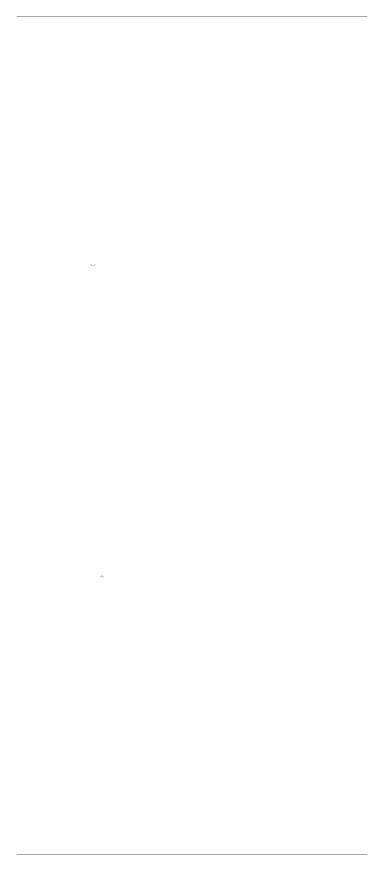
# Model space of a CAD drawing. Header units: metres. Extents: x 0 to 4996, y -4996 to 0.
# Drawn here: x 0 to 2091, y -4996 to 0 of the extents above; entities that cross this region are included whole.
import ezdxf

# ---------------------------------------------------------------- set-up
doc = ezdxf.new("R2010")
doc.units = ezdxf.units.M
doc.layers.add('substrate', color=5, linetype='Continuous')

msp = doc.modelspace()

# ---------------------------------------------------------------- linework, layer by layer
at = {"layer": 'substrate', "const_width": 0.5}
msp.add_lwpolyline([(2092.4, 0), (2082.6, 0), (2072.8, 0), (2063, 0), (2053.2, 0), (2043.5, 0), (2033.7, 0), (2023.9, 0), (2014.1, 0), (2004.4, 0), (1994.6, 0), (1984.8, 0), (1975, 0), (1965.2, 0), (1955.5, 0), (1945.7, 0), (1935.9, 0), (1926.1, 0), (1916.4, 0), (1906.6, 0), (1896.8, 0), (1887, 0), (1877.2, 0), (1867.5, 0), (1857.7, 0), (1847.9, 0), (1838.1, 0), (1828.4, 0), (1818.6, 0), (1808.8, 0), (1799, 0), (1789.3, 0), (1779.5, 0), (1769.7, 0), (1759.9, 0), (1750.1, 0), (1740.4, 0), (1730.6, 0), (1720.8, 0), (1711, 0), (1701.3, 0), (1691.5, 0), (1681.7, 0), (1671.9, 0), (1662.1, 0), (1652.4, 0), (1642.6, 0), (1632.8, 0), (1623, 0), (1613.3, 0), (1603.5, 0), (1593.7, 0), (1583.9, 0), (1574.2, 0), (1564.4, 0), (1554.6, 0), (1544.8, 0), (1535, 0), (1525.3, 0), (1515.5, 0), (1505.7, 0), (1495.9, 0), (1486.2, 0), (1476.4, 0), (1466.6, 0), (1456.8, 0), (1447, 0), (1437.3, 0), (1427.5, 0), (1417.7, 0), (1407.9, 0), (1398.2, 0), (1388.4, 0), (1378.6, 0), (1368.8, 0), (1359.1, 0), (1349.3, 0), (1339.5, 0), (1329.7, 0), (1319.9, 0), (1310.2, 0), (1300.4, 0), (1290.6, 0), (1280.8, 0), (1271.1, 0), (1261.3, 0), (1251.5, 0), (1241.7, 0), (1231.9, 0), (1222.2, 0), (1212.4, 0), (1202.6, 0), (1192.8, 0), (1183.1, 0), (1173.3, 0), (1163.5, 0), (1153.7, 0), (1143.9, 0), (1134.2, 0), (1124.4, 0), (1114.6, 0), (1104.8, 0), (1095.1, 0), (1085.3, 0), (1075.5, 0), (1065.7, 0), (1056, 0), (1046.2, 0), (1036.4, 0), (1026.6, 0), (1016.8, 0), (1007.1, 0), (997.3, 0), (987.5, 0), (977.7, 0), (968, 0), (958.2, 0), (948.4, 0), (938.6, 0), (928.8, 0), (919.1, 0), (909.3, 0), (899.5, 0), (889.7, 0), (880, 0), (870.2, 0), (860.4, 0), (850.6, 0), (840.9, 0), (831.1, 0), (821.3, 0), (811.5, 0), (801.7, 0), (792, 0), (782.2, 0), (772.4, 0), (762.6, 0), (752.9, 0), (743.1, 0), (733.3, 0), (723.5, 0), (713.7, 0), (704, 0), (694.2, 0), (684.4, 0), (674.6, 0), (664.9, 0), (655.1, 0), (645.3, 0), (635.5, 0), (625.8, 0), (616, 0), (606.2, 0), (596.4, 0), (586.6, 0), (576.9, 0), (567.1, 0), (557.3, 0), (547.5, 0), (537.8, 0), (528, 0), (518.2, 0), (508.4, 0), (498.6, 0), (488.9, 0), (479.1, 0), (469.3, 0), (459.5, 0), (449.8, 0), (440, 0), (430.2, 0), (420.4, 0), (410.6, 0), (400.9, 0), (391.1, 0), (381.3, 0), (371.5, 0), (361.8, 0), (352, 0), (342.2, 0), (332.4, 0), (322.7, 0), (312.9, 0), (303.1, 0), (293.3, 0), (283.5, 0), (273.8, 0), (264, 0), (254.2, 0), (244.4, 0), (234.7, 0), (224.9, 0), (215.1, 0), (205.3, 0), (195.5, 0), (185.8, 0), (176, 0), (166.2, 0), (156.4, 0), (146.7, 0), (136.9, 0), (127.1, 0), (117.3, 0), (107.6, 0), (97.8, 0), (88, 0), (78.2, 0), (68.4, 0), (58.7, 0), (48.9, 0), (39.1, 0), (29.3, 0), (19.6, 0), (9.8, 0), (0, 0), (0, -9.8), (0, -19.6), (0, -29.3), (0, -39.1), (0, -48.9), (0, -58.7), (0, -68.4), (0, -78.2), (0, -88), (0, -97.8), (0, -107.6), (0, -117.3), (0, -127.1), (0, -136.9), (0, -146.7), (0, -156.4), (0, -166.2), (0, -176), (0, -185.8), (0, -195.5), (0, -205.3), (0, -215.1), (0, -224.9), (0, -234.7), (0, -244.4), (0, -254.2), (0, -264), (0, -273.8), (0, -283.5), (0, -293.3), (0, -303.1), (0, -312.9), (0, -322.7), (0, -332.4), (0, -342.2), (0, -352), (0, -361.8), (0, -371.5), (0, -381.3), (0, -391.1), (0, -400.9), (0, -410.6), (0, -420.4), (0, -430.2), (0, -440), (0, -449.8), (0, -459.5), (0, -469.3), (0, -479.1), (0, -488.9), (0, -498.6), (0, -508.4), (0, -518.2), (0, -528), (0, -537.8), (0, -547.5), (0, -557.3), (0, -567.1), (0, -576.9), (0, -586.6), (0, -596.4), (0, -606.2), (0, -616), (0, -625.8), (0, -635.5), (0, -645.3), (0, -655.1), (0, -664.9), (0, -674.6), (0, -684.4), (0, -694.2), (0, -704), (0, -713.7), (0, -723.5), (0, -733.3), (0, -743.1), (0, -752.9), (0, -762.6), (0, -772.4), (0, -782.2), (0, -792), (0, -801.7), (0, -811.5), (0, -821.3), (0, -831.1), (0, -840.9), (0, -850.6), (0, -860.4), (0, -870.2), (0, -880), (0, -889.7), (0, -899.5), (0, -909.3), (0, -919.1), (0, -928.8), (0, -938.6), (0, -948.4), (0, -958.2), (0, -968), (0, -977.7), (0, -987.5), (0, -997.3), (0, -1007.1), (0, -1016.8), (0, -1026.6), (0, -1036.4), (0, -1046.2), (0, -1056), (0, -1065.7), (0, -1075.5), (0, -1085.3), (0, -1095.1), (0, -1104.8), (0, -1114.6), (0, -1124.4), (0, -1134.2), (0, -1143.9), (0, -1153.7), (0, -1163.5), (0, -1173.3), (0, -1183.1), (0, -1192.8), (0, -1202.6), (0, -1212.4), (0, -1222.2), (0, -1231.9), (0, -1241.7), (0, -1251.5), (0, -1261.3), (0, -1271.1), (0, -1280.8), (0, -1290.6), (0, -1300.4), (0, -1310.2), (0, -1319.9), (0, -1329.7), (0, -1339.5), (0, -1349.3), (0, -1359.1), (0, -1368.8), (0, -1378.6), (0, -1388.4), (0, -1398.2), (0, -1407.9), (0, -1417.7), (0, -1427.5), (0, -1437.3), (0, -1447), (0, -1456.8), (0, -1466.6), (0, -1476.4), (0, -1486.2), (0, -1495.9), (0, -1505.7), (0, -1515.5), (0, -1525.3), (0, -1535), (0, -1544.8), (0, -1554.6), (0, -1564.4), (0, -1574.2), (0, -1583.9), (0, -1593.7), (0, -1603.5), (0, -1613.3), (0, -1623), (0, -1632.8), (0, -1642.6), (0, -1652.4), (0, -1662.1), (0, -1671.9), (0, -1681.7), (0, -1691.5), (0, -1701.3), (0, -1711), (0, -1720.8), (0, -1730.6), (0, -1740.4), (0, -1750.1), (0, -1759.9), (0, -1769.7), (0, -1779.5), (0, -1789.3), (0, -1799), (0, -1808.8), (0, -1818.6), (0, -1828.4), (0, -1838.1), (0, -1847.9), (0, -1857.7), (0, -1867.5), (0, -1877.2), (0, -1887), (0, -1896.8), (0, -1906.6), (0, -1916.4), (0, -1926.1), (0, -1935.9), (0, -1945.7), (0, -1955.5), (0, -1965.2), (0, -1975), (0, -1984.8), (0, -1994.6), (0, -2004.4), (0, -2014.1), (0, -2023.9), (0, -2033.7), (0, -2043.5), (0, -2053.2), (0, -2063), (0, -2072.8), (0, -2082.6), (0, -2092.4), (0, -2102.1), (0, -2111.9), (0, -2121.7), (0, -2131.5), (0, -2141.2), (0, -2151), (0, -2160.8), (0, -2170.6), (0, -2180.3), (0, -2190.1), (0, -2199.9), (0, -2209.7), (0, -2219.5), (0, -2229.2), (0, -2239), (0, -2248.8), (0, -2258.6), (0, -2268.3), (0, -2278.1), (0, -2287.9), (0, -2297.7), (0, -2307.5), (0, -2317.2), (0, -2327), (0, -2336.8), (0, -2346.6), (0, -2356.3), (0, -2366.1), (0, -2375.9), (0, -2385.7), (0, -2395.4), (0, -2405.2), (0, -2415), (0, -2424.8), (0, -2434.6), (0, -2444.3), (0, -2454.1), (0, -2463.9), (0, -2473.7), (0, -2483.4), (0, -2493.2), (0, -2503), (0, -2512.8), (0, -2522.6), (0, -2532.3), (0, -2542.1), (0, -2551.9), (0, -2561.7), (0, -2571.4), (0, -2581.2), (0, -2591), (0, -2600.8), (0, -2610.6), (0, -2620.3), (0, -2630.1), (0, -2639.9), (0, -2649.7), (0, -2659.4), (0, -2669.2), (0, -2679), (0, -2688.8), (0, -2698.5), (0, -2708.3), (0, -2718.1), (0, -2727.9), (0, -2737.7), (0, -2747.4), (0, -2757.2), (0, -2767), (0, -2776.8), (0, -2786.5), (0, -2796.3), (0, -2806.1), (0, -2815.9), (0, -2825.7), (0, -2835.4), (0, -2845.2), (0, -2855), (0, -2864.8), (0, -2874.5), (0, -2884.3), (0, -2894.1), (0, -2903.9), (0, -2913.6), (0, -2923.4), (0, -2933.2), (0, -2943), (0, -2952.8), (0, -2962.5), (0, -2972.3), (0, -2982.1), (0, -2991.9), (0, -3001.6), (0, -3011.4), (0, -3021.2), (0, -3031), (0, -3040.8), (0, -3050.5), (0, -3060.3), (0, -3070.1), (0, -3079.9), (0, -3089.6), (0, -3099.4), (0, -3109.2), (0, -3119), (0, -3128.8), (0, -3138.5), (0, -3148.3), (0, -3158.1), (0, -3167.9), (0, -3177.6), (0, -3187.4), (0, -3197.2), (0, -3207), (0, -3216.7), (0, -3226.5), (0, -3236.3), (0, -3246.1), (0, -3255.9), (0, -3265.6), (0, -3275.4), (0, -3285.2), (0, -3295), (0, -3304.7), (0, -3314.5), (0, -3324.3), (0, -3334.1), (0, -3343.9), (0, -3353.6), (0, -3363.4), (0, -3373.2), (0, -3383), (0, -3392.7), (0, -3402.5), (0, -3412.3), (0, -3422.1), (0, -3431.8), (0, -3441.6), (0, -3451.4), (0, -3461.2), (0, -3471), (0, -3480.7), (0, -3490.5), (0, -3500.3), (0, -3510.1), (0, -3519.8), (0, -3529.6), (0, -3539.4), (0, -3549.2), (0, -3559), (0, -3568.7), (0, -3578.5), (0, -3588.3), (0, -3598.1), (0, -3607.8), (0, -3617.6), (0, -3627.4), (0, -3637.2), (0, -3646.9), (0, -3656.7), (0, -3666.5), (0, -3676.3), (0, -3686.1), (0, -3695.8), (0, -3705.6), (0, -3715.4), (0, -3725.2), (0, -3734.9), (0, -3744.7), (0, -3754.5), (0, -3764.3), (0, -3774.1), (0, -3783.8), (0, -3793.6), (0, -3803.4), (0, -3813.2), (0, -3822.9), (0, -3832.7), (0, -3842.5), (0, -3852.3), (0, -3862.1), (0, -3871.8), (0, -3881.6), (0, -3891.4), (0, -3901.2), (0, -3910.9), (0, -3920.7), (0, -3930.5), (0, -3940.3), (0, -3950), (0, -3959.8), (0, -3969.6), (0, -3979.4), (0, -3989.2), (0, -3998.9), (0, -4008.7), (0, -4018.5), (0, -4028.3), (0, -4038), (0, -4047.8), (0, -4057.6), (0, -4067.4), (0, -4077.2), (0, -4086.9), (0, -4096.7), (0, -4106.5), (0, -4116.3), (0, -4126), (0, -4135.8), (0, -4145.6), (0, -4155.4), (0, -4165.1), (0, -4174.9), (0, -4184.7), (0, -4194.5), (0, -4204.3), (0, -4214), (0, -4223.8), (0, -4233.6), (0, -4243.4), (0, -4253.1), (0, -4262.9), (0, -4272.7), (0, -4282.5), (0, -4292.3), (0, -4302), (0, -4311.8), (0, -4321.6), (0, -4331.4), (0, -4341.1), (0, -4350.9), (0, -4360.7), (0, -4370.5), (0, -4380.2), (0, -4390), (0, -4399.8), (0, -4409.6), (0, -4419.4), (0, -4429.1), (0, -4438.9), (0, -4448.7), (0, -4458.5), (0, -4468.2), (0, -4478), (0, -4487.8), (0, -4497.6), (0, -4507.4), (0, -4517.1), (0, -4526.9), (0, -4536.7), (0, -4546.5), (0, -4556.2), (0, -4566), (0, -4575.8), (0, -4585.6), (0, -4595.4), (0, -4605.1), (0, -4614.9), (0, -4624.7), (0, -4634.5), (0, -4644.2), (0, -4654), (0, -4663.8), (0, -4673.6), (0, -4683.3), (0, -4693.1), (0, -4702.9), (0, -4712.7), (0, -4722.5), (0, -4732.2), (0, -4742), (0, -4751.8), (0, -4761.6), (0, -4771.3), (0, -4781.1), (0, -4790.9), (0, -4800.7), (0, -4810.5), (0, -4820.2), (0, -4830), (0, -4839.8), (0, -4849.6), (0, -4859.3), (0, -4869.1), (0, -4878.9), (0, -4888.7), (0, -4898.4), (0, -4908.2), (0, -4918), (0, -4927.8), (0, -4937.6), (0, -4947.3), (0, -4957.1), (0, -4966.9), (0, -4976.7), (0, -4986.4), (0, -4996.2), (9.8, -4996.2), (19.6, -4996.2), (29.3, -4996.2), (39.1, -4996.2), (48.9, -4996.2), (58.7, -4996.2), (68.4, -4996.2), (78.2, -4996.2), (88, -4996.2), (97.8, -4996.2), (107.6, -4996.2), (117.3, -4996.2), (127.1, -4996.2), (136.9, -4996.2), (146.7, -4996.2), (156.4, -4996.2), (166.2, -4996.2), (176, -4996.2), (185.8, -4996.2), (195.5, -4996.2), (205.3, -4996.2), (215.1, -4996.2), (224.9, -4996.2), (234.7, -4996.2), (244.4, -4996.2), (254.2, -4996.2), (264, -4996.2), (273.8, -4996.2), (283.5, -4996.2), (293.3, -4996.2), (303.1, -4996.2), (312.9, -4996.2), (322.7, -4996.2), (332.4, -4996.2), (342.2, -4996.2), (352, -4996.2), (361.8, -4996.2), (371.5, -4996.2), (381.3, -4996.2), (391.1, -4996.2), (400.9, -4996.2), (410.6, -4996.2), (420.4, -4996.2), (430.2, -4996.2), (440, -4996.2), (449.8, -4996.2), (459.5, -4996.2), (469.3, -4996.2), (479.1, -4996.2), (488.9, -4996.2), (498.6, -4996.2), (508.4, -4996.2), (518.2, -4996.2), (528, -4996.2), (537.8, -4996.2), (547.5, -4996.2), (557.3, -4996.2), (567.1, -4996.2), (576.9, -4996.2), (586.6, -4996.2), (596.4, -4996.2), (606.2, -4996.2), (616, -4996.2), (625.8, -4996.2), (635.5, -4996.2), (645.3, -4996.2), (655.1, -4996.2), (664.9, -4996.2), (674.6, -4996.2), (684.4, -4996.2), (694.2, -4996.2), (704, -4996.2), (713.7, -4996.2), (723.5, -4996.2), (733.3, -4996.2), (743.1, -4996.2), (752.9, -4996.2), (762.6, -4996.2), (772.4, -4996.2), (782.2, -4996.2), (792, -4996.2), (801.7, -4996.2), (811.5, -4996.2), (821.3, -4996.2), (831.1, -4996.2), (840.9, -4996.2), (850.6, -4996.2), (860.4, -4996.2), (870.2, -4996.2), (880, -4996.2), (889.7, -4996.2), (899.5, -4996.2), (909.3, -4996.2), (919.1, -4996.2), (928.8, -4996.2), (938.6, -4996.2), (948.4, -4996.2), (958.2, -4996.2), (968, -4996.2), (977.7, -4996.2), (987.5, -4996.2), (997.3, -4996.2), (1007.1, -4996.2), (1016.8, -4996.2), (1026.6, -4996.2), (1036.4, -4996.2), (1046.2, -4996.2), (1056, -4996.2), (1065.7, -4996.2), (1075.5, -4996.2), (1085.3, -4996.2), (1095.1, -4996.2), (1104.8, -4996.2), (1114.6, -4996.2), (1124.4, -4996.2), (1134.2, -4996.2), (1143.9, -4996.2), (1153.7, -4996.2), (1163.5, -4996.2), (1173.3, -4996.2), (1183.1, -4996.2), (1192.8, -4996.2), (1202.6, -4996.2), (1212.4, -4996.2), (1222.2, -4996.2), (1231.9, -4996.2), (1241.7, -4996.2), (1251.5, -4996.2), (1261.3, -4996.2), (1271.1, -4996.2), (1280.8, -4996.2), (1290.6, -4996.2), (1300.4, -4996.2), (1310.2, -4996.2), (1319.9, -4996.2), (1329.7, -4996.2), (1339.5, -4996.2), (1349.3, -4996.2), (1359.1, -4996.2), (1368.8, -4996.2), (1378.6, -4996.2), (1388.4, -4996.2), (1398.2, -4996.2), (1407.9, -4996.2), (1417.7, -4996.2), (1427.5, -4996.2), (1437.3, -4996.2), (1447, -4996.2), (1456.8, -4996.2), (1466.6, -4996.2), (1476.4, -4996.2), (1486.2, -4996.2), (1495.9, -4996.2), (1505.7, -4996.2), (1515.5, -4996.2), (1525.3, -4996.2), (1535, -4996.2), (1544.8, -4996.2), (1554.6, -4996.2), (1564.4, -4996.2), (1574.2, -4996.2), (1583.9, -4996.2), (1593.7, -4996.2), (1603.5, -4996.2), (1613.3, -4996.2), (1623, -4996.2), (1632.8, -4996.2), (1642.6, -4996.2), (1652.4, -4996.2), (1662.1, -4996.2), (1671.9, -4996.2), (1681.7, -4996.2), (1691.5, -4996.2), (1701.3, -4996.2), (1711, -4996.2), (1720.8, -4996.2), (1730.6, -4996.2), (1740.4, -4996.2), (1750.1, -4996.2), (1759.9, -4996.2), (1769.7, -4996.2), (1779.5, -4996.2), (1789.3, -4996.2), (1799, -4996.2), (1808.8, -4996.2), (1818.6, -4996.2), (1828.4, -4996.2), (1838.1, -4996.2), (1847.9, -4996.2), (1857.7, -4996.2), (1867.5, -4996.2), (1877.2, -4996.2), (1887, -4996.2), (1896.8, -4996.2), (1906.6, -4996.2), (1916.4, -4996.2), (1926.1, -4996.2), (1935.9, -4996.2), (1945.7, -4996.2), (1955.5, -4996.2), (1965.2, -4996.2), (1975, -4996.2), (1984.8, -4996.2), (1994.6, -4996.2), (2004.4, -4996.2), (2014.1, -4996.2), (2023.9, -4996.2), (2033.7, -4996.2), (2043.5, -4996.2), (2053.2, -4996.2), (2063, -4996.2), (2072.8, -4996.2), (2082.6, -4996.2), (2092.4, -4996.2)], dxfattribs=at)
for points in [[(440, -1476.4), (449.8, -1466.6), (459.5, -1466.6), (469.3, -1476.4), (459.5, -1486.2), (449.8, -1486.2)], [(576.9, -3079.9), (586.6, -3070.1), (596.4, -3079.9), (586.6, -3089.6)], [(498.6, -3343.9), (508.4, -3334.1), (518.2, -3343.9), (508.4, -3353.6)]]:
    msp.add_lwpolyline(points, close=True, dxfattribs=at)

doc.saveas('drawing.dxf')
